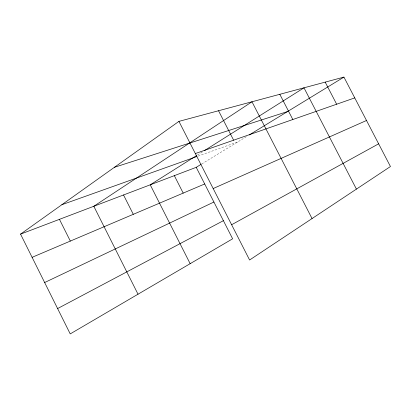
<?xml version="1.0" encoding="UTF-8"?>
<svg xmlns="http://www.w3.org/2000/svg" width="411" height="411" viewBox="0 0 411 411"><rect width="100%" height="100%" fill="white"/><g stroke="black" fill="none" stroke-linecap="round" stroke-linejoin="round"><path stroke-width="0.31" stroke-dasharray="2.06 1.54" d="M197.542 154.968L202.366 151.926M201.647 164.015L246.502 136.611M198.056 156.108L237.825 141.913"/><path stroke-width="0.62" d="M20.55 234.131L196.222 167.328L232.631 238.806L70.224 333.902L20.55 234.131L178.934 121.373L343.93 77.098L390.45 166.527L249.6 260.004L178.934 121.373M196.468 155.646L150.226 184.822L190.154 263.677M204.508 150.575L303.991 87.815L356.424 189.111M196.222 167.328L201.102 164.343M249.215 134.957L343.93 77.098M231.624 224.735L378.639 143.824M57.607 308.563L223.394 220.676M44.645 282.532L213.895 202.032M213.175 188.546L366.504 120.49M32.099 257.332L204.699 183.969M61.876 204.709L196.869 156.529M195.338 153.56L354.755 97.9M114.428 167.298L287.474 111.587M325.188 82.128L336.655 104.219M279.814 94.304L292.827 119.524M312.052 218.56L251.984 101.774L93.811 206.276L138.014 294.209M218.539 110.749L233.623 140.192M174.336 175.651L183.203 193.108M123.526 194.973L133.292 214.321M59.451 219.34L70.332 241.082"/></g></svg>
